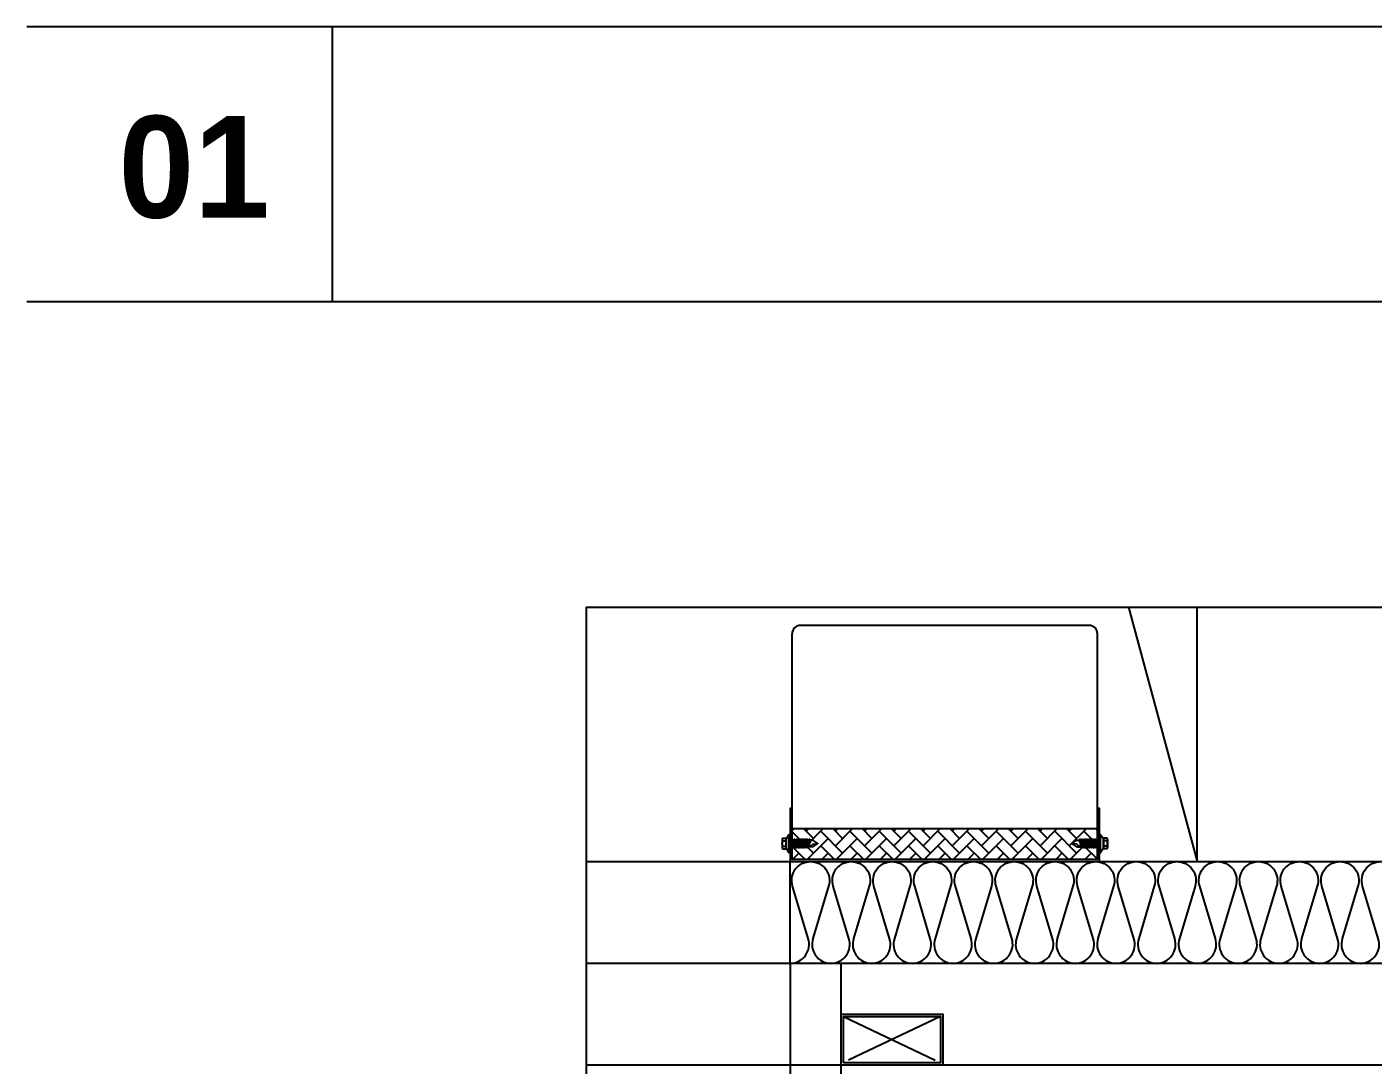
# Model space of a CAD drawing. Extents: x 300 to 49993, y 307 to 8617.
# Drawn here: x 25500 to 26823, y 6667 to 7687 of the extents above; entities that cross this region are included whole.
import ezdxf
from ezdxf.enums import TextEntityAlignment as Align

# ---------------------------------------------------------------- set-up
doc = ezdxf.new("R2010")
doc.units = 0
doc.header["$LTSCALE"] = 400
doc.header["$MEASUREMENT"] = 0
doc.linetypes.add('CEN', pattern=[62, 60, -1, 0, -1])
doc.linetypes.add('HID', pattern=[0.5, 0.25, -0.25])
for name, color, linetype in [('$RECOVER_210316183841-0', 7, 'CONTINUOUS'), ('0-LIN3', 8, 'CONTINUOUS'), ('0-PATT', 252, 'CONTINUOUS'), ('0OPEN', 1, 'HID'), ('0PANL', 6, 'CONTINUOUS'), ('0STL', 3, 'CONTINUOUS'), ('A-INSUL', 8, 'CONTINUOUS'), ('A-PK', 6, 'CONTINUOUS'), ('CEN', 1, 'CEN'), ('ELE2', 4, 'CONTINUOUS'), ('HAT', 5, 'CONTINUOUS'), ('sdim', 4, 'CONTINUOUS'), ('TEXT', 3, 'CONTINUOUS')]:
    doc.layers.add(name, color=color, linetype=linetype)
doc.layers.add('K', color=161, linetype='CONTINUOUS', plot=False)
doc.styles.add('2020음성 1차', font='나눔고딕Bold.ttf')

# ---------------------------------------------------------------- blocks, each defined once
blk = doc.blocks.new('XR-평면도$0$$0$A$C3B9B04BD')
at = {"layer": '0OPEN'}
for p, q in [((47.7, -47.7), (2.3, 47.7)), ((47.7, 47.7), (2.3, -47.7))]:
    blk.add_line(p, q, dxfattribs=at)
at = {"layer": '0STL'}
for points in [[(0, -50), (50, -50), (50, 50), (0, 50)], [(2.3, -47.7), (47.7, -47.7), (47.7, 47.7), (2.3, 47.7)]]:
    blk.add_lwpolyline(points, close=True, dxfattribs=at)

msp = doc.modelspace()

# ---------------------------------------------------------------- hatches: boundary and pattern name
at = {"layer": '0-PATT', "ltscale": 0.002}
h = msp.add_hatch(dxfattribs=at)
h.set_pattern_fill('AR-HBONE', color=256, scale=0.1, angle=180, style=0)
h.set_pattern_definition([(225, (21397256.486, -50947816.224), (-2e-14, -14.3684097937), [30.48, -10.16]), (315, (21397249.302, -50947823.408), (-2e-14, -14.3684097937), [30.48, -10.16])])
h.paths.add_polyline_path([(26552, 6899.2), (26252, 6899.2), (26252, 6869.2), (26552, 6869.2)])

# ---------------------------------------------------------------- linework, layer by layer
at = {"layer": '0-LIN3'}
msp.add_line((26050, 6867.2), (26250, 6867.2), dxfattribs=at)
at = {"layer": '0-PATT'}
for p, q in [((26252, 6869.2), (26252, 7090.9)), ((26543.7, 7099.2), (26260.3, 7099.2)), ((26552, 6869.2), (26552, 7090.9)), ((26552, 6899.2), (26252, 6899.2)), ((26242, 6889), (26242, 6880.9)), ((26242.5, 6890.2), (26246.2, 6890.2)), ((26242.5, 6887.7), (26246.2, 6887.7)), ((26242.5, 6882.2), (26246.2, 6882.2)), ((26242.5, 6879.7), (26246.2, 6879.7)), ((26246.2, 6890.2), (26246.2, 6879.7)), ((26252.4, 6889.1), (26250, 6883.2)), ((26251.6, 6888.1), (26250, 6888.1)), ((26250.8, 6881.8), (26250, 6881.8)), ((26254.2, 6889.1), (26250.8, 6880.8)), ((26254.2, 6889.1), (26250.8, 6880.8)), ((26252.6, 6881.8), (26251.6, 6881.8)), ((26253.4, 6888.1), (26252.4, 6888.1)), ((26256.1, 6889.1), (26252.6, 6880.8)), ((26256.1, 6889.1), (26252.6, 6880.8)), ((26254.5, 6881.8), (26253.5, 6881.8)), ((26255.3, 6888.1), (26254.2, 6888.1)), ((26257.9, 6889.1), (26254.5, 6880.8)), ((26257.9, 6889.1), (26254.5, 6880.8)), ((26256.3, 6881.8), (26255.3, 6881.8)), ((26257.1, 6888.1), (26256.1, 6888.1)), ((26259.7, 6889.1), (26256.3, 6880.8)), ((26259.7, 6889.1), (26256.3, 6880.8)), ((26258.1, 6881.8), (26257.1, 6881.8)), ((26258.9, 6888.1), (26257.9, 6888.1)), ((26261.6, 6889.1), (26258.1, 6880.8)), ((26261.6, 6889.1), (26258.1, 6880.8)), ((26260, 6881.8), (26259, 6881.8)), ((26260.8, 6888.1), (26259.7, 6888.1)), ((26263.4, 6889.1), (26260, 6880.8)), ((26263.4, 6889.1), (26260, 6880.8)), ((26261.8, 6881.8), (26260.8, 6881.8)), ((26262.6, 6888.1), (26261.6, 6888.1)), ((26265.2, 6889.1), (26261.8, 6880.8)), ((26265.2, 6889.1), (26261.8, 6880.8)), ((26263.6, 6881.8), (26262.6, 6881.8)), ((26264.4, 6888.1), (26263.4, 6888.1)), ((26267.1, 6889.1), (26263.6, 6880.8)), ((26267.1, 6889.1), (26263.6, 6880.8)), ((26265.5, 6881.8), (26264.5, 6881.8)), ((26266.3, 6888.1), (26265.2, 6888.1)), ((26268.9, 6889.1), (26265.5, 6880.8)), ((26268.9, 6889.1), (26265.5, 6880.8)), ((26267.3, 6881.8), (26266.3, 6881.8)), ((26268.1, 6888.1), (26267.1, 6888.1)), ((26268.6, 6883.8), (26267.3, 6880.8)), ((26268.6, 6883.8), (26267.3, 6880.8)), ((26272.4, 6881.8), (26268.1, 6881.8)), ((26272.4, 6888.1), (26268.9, 6888.1)), ((26531.6, 6888.1), (26535.1, 6888.1)), ((26531.6, 6881.8), (26535.9, 6881.8)), ((26535.1, 6889.1), (26538.5, 6880.8)), ((26535.1, 6889.1), (26538.5, 6880.8)), ((26535.4, 6883.8), (26536.7, 6880.8)), ((26535.4, 6883.8), (26536.7, 6880.8)), ((26535.9, 6888.1), (26536.9, 6888.1)), ((26536.7, 6881.8), (26537.7, 6881.8)), ((26536.9, 6889.1), (26540.4, 6880.8)), ((26536.9, 6889.1), (26540.4, 6880.8)), ((26537.7, 6888.1), (26538.8, 6888.1)), ((26538.5, 6881.8), (26539.5, 6881.8)), ((26538.8, 6889.1), (26542.2, 6880.8)), ((26538.8, 6889.1), (26542.2, 6880.8)), ((26539.6, 6888.1), (26540.6, 6888.1)), ((26540.4, 6881.8), (26541.4, 6881.8)), ((26540.6, 6889.1), (26544, 6880.8)), ((26540.6, 6889.1), (26544, 6880.8)), ((26541.4, 6888.1), (26542.4, 6888.1)), ((26542.2, 6881.8), (26543.2, 6881.8)), ((26542.4, 6889.1), (26545.9, 6880.8)), ((26542.4, 6889.1), (26545.9, 6880.8)), ((26543.2, 6888.1), (26544.3, 6888.1)), ((26544, 6881.8), (26545, 6881.8)), ((26544.3, 6889.1), (26547.7, 6880.8)), ((26544.3, 6889.1), (26547.7, 6880.8)), ((26545.1, 6888.1), (26546.1, 6888.1)), ((26545.9, 6881.8), (26546.9, 6881.8)), ((26546.1, 6889.1), (26549.5, 6880.8)), ((26546.1, 6889.1), (26549.5, 6880.8)), ((26546.9, 6888.1), (26547.9, 6888.1)), ((26547.7, 6881.8), (26548.7, 6881.8)), ((26547.9, 6889.1), (26551.4, 6880.8)), ((26547.9, 6889.1), (26551.4, 6880.8)), ((26548.7, 6888.1), (26549.8, 6888.1)), ((26549.5, 6881.8), (26550.5, 6881.8)), ((26549.8, 6889.1), (26553.2, 6880.8)), ((26549.8, 6889.1), (26553.2, 6880.8)), ((26550.6, 6888.1), (26551.6, 6888.1)), ((26551.4, 6881.8), (26552.4, 6881.8)), ((26551.6, 6889.1), (26554, 6883.2)), ((26552.4, 6888.1), (26554, 6888.1)), ((26553.2, 6881.8), (26554, 6881.8)), ((26557.8, 6890.2), (26557.8, 6879.7)), ((26561.5, 6890.2), (26557.8, 6890.2)), ((26561.5, 6887.7), (26557.8, 6887.7)), ((26561.5, 6882.2), (26557.8, 6882.2)), ((26561.5, 6879.7), (26557.8, 6879.7)), ((26562, 6889), (26562, 6880.9))]:
    msp.add_line(p, q, dxfattribs=at)
at = {"layer": '0-PATT', "ltscale": 0.002}
msp.add_lwpolyline([(26252, 6919.2), (26250, 6919.2), (26250, 6867.2), (26554, 6867.2), (26554, 6919.2), (26552, 6919.2), (26552, 6869.2), (26252, 6869.2)], close=True, dxfattribs=at)
at = {"layer": '0-PATT'}
for points in [[(26246.2, 6880.6), (26246.2, 6889.2), (26249.2, 6893.9), (26249.2, 6875.9)], [(26249.2, 6875.9), (26249.2, 6893.9), (26250, 6893.9), (26250, 6875.9)], [(26554.8, 6875.9), (26554.8, 6893.9), (26554, 6893.9), (26554, 6875.9)], [(26557.8, 6880.6), (26557.8, 6889.2), (26554.8, 6893.9), (26554.8, 6875.9)], [(26250.8, 6880.8), (26251.6, 6881.8), (26254.2, 6888.1), (26254.2, 6889.1), (26253.4, 6888.1), (26250.8, 6881.8)], [(26252.6, 6880.8), (26253.5, 6881.8), (26256.1, 6888.1), (26256.1, 6889.1), (26255.3, 6888.1), (26252.6, 6881.8)], [(26254.5, 6880.8), (26255.3, 6881.8), (26257.9, 6888.1), (26257.9, 6889.1), (26257.1, 6888.1), (26254.5, 6881.8)], [(26256.3, 6880.8), (26257.1, 6881.8), (26259.7, 6888.1), (26259.7, 6889.1), (26258.9, 6888.1), (26256.3, 6881.8)], [(26258.1, 6880.8), (26259, 6881.8), (26261.6, 6888.1), (26261.6, 6889.1), (26260.8, 6888.1), (26258.1, 6881.8)], [(26260, 6880.8), (26260.8, 6881.8), (26263.4, 6888.1), (26263.4, 6889.1), (26262.6, 6888.1), (26260, 6881.8)], [(26261.8, 6880.8), (26262.6, 6881.8), (26265.2, 6888.1), (26265.2, 6889.1), (26264.4, 6888.1), (26261.8, 6881.8)], [(26263.6, 6880.8), (26264.5, 6881.8), (26267.1, 6888.1), (26267.1, 6889.1), (26266.3, 6888.1), (26263.6, 6881.8)], [(26265.5, 6880.8), (26266.3, 6881.8), (26268.9, 6888.1), (26268.9, 6889.1), (26268.1, 6888.1), (26265.5, 6881.8)], [(26267.3, 6880.8), (26268.1, 6881.8), (26268.6, 6882.8), (26268.6, 6883.8), (26267.7, 6882.8), (26267.3, 6881.8)], [(26538.5, 6880.8), (26537.7, 6881.8), (26535.1, 6888.1), (26535.1, 6889.1), (26535.9, 6888.1), (26538.5, 6881.8)], [(26536.7, 6880.8), (26535.9, 6881.8), (26535.4, 6882.8), (26535.4, 6883.8), (26536.3, 6882.8), (26536.7, 6881.8)], [(26540.4, 6880.8), (26539.5, 6881.8), (26536.9, 6888.1), (26536.9, 6889.1), (26537.7, 6888.1), (26540.4, 6881.8)], [(26542.2, 6880.8), (26541.4, 6881.8), (26538.8, 6888.1), (26538.8, 6889.1), (26539.6, 6888.1), (26542.2, 6881.8)], [(26544, 6880.8), (26543.2, 6881.8), (26540.6, 6888.1), (26540.6, 6889.1), (26541.4, 6888.1), (26544, 6881.8)], [(26545.9, 6880.8), (26545, 6881.8), (26542.4, 6888.1), (26542.4, 6889.1), (26543.2, 6888.1), (26545.9, 6881.8)], [(26547.7, 6880.8), (26546.9, 6881.8), (26544.3, 6888.1), (26544.3, 6889.1), (26545.1, 6888.1), (26547.7, 6881.8)], [(26549.5, 6880.8), (26548.7, 6881.8), (26546.1, 6888.1), (26546.1, 6889.1), (26546.9, 6888.1), (26549.5, 6881.8)], [(26551.4, 6880.8), (26550.5, 6881.8), (26547.9, 6888.1), (26547.9, 6889.1), (26548.7, 6888.1), (26551.4, 6881.8)], [(26553.2, 6880.8), (26552.4, 6881.8), (26549.8, 6888.1), (26549.8, 6889.1), (26550.6, 6888.1), (26553.2, 6881.8)]]:
    msp.add_lwpolyline(points, close=True, dxfattribs=at)
for points in [[(26552, 6899.2), (26552, 6869.2), (26252, 6869.2), (26252, 6899.2)], [(26250, 6882.3), (26252.4, 6888.1), (26252.4, 6889.1), (26251.6, 6888.1), (26250, 6884.2)], [(26250.4, 6881.8), (26250.8, 6880.8), (26250, 6881.8)], [(26252.2, 6881.8), (26252.6, 6880.8), (26251.8, 6881.8)], [(26252.8, 6888.1), (26252.4, 6889.1), (26253.2, 6888.1)], [(26254.1, 6881.8), (26254.5, 6880.8), (26253.7, 6881.8)], [(26254.6, 6888.1), (26254.2, 6889.1), (26255, 6888.1)], [(26254.6, 6888.1), (26254.2, 6889.1), (26255, 6888.1)], [(26255.9, 6881.8), (26256.3, 6880.8), (26255.5, 6881.8)], [(26256.5, 6888.1), (26256.1, 6889.1), (26256.9, 6888.1)], [(26256.5, 6888.1), (26256.1, 6889.1), (26256.9, 6888.1)], [(26257.7, 6881.8), (26258.1, 6880.8), (26257.3, 6881.8)], [(26258.3, 6888.1), (26257.9, 6889.1), (26258.7, 6888.1)], [(26258.3, 6888.1), (26257.9, 6889.1), (26258.7, 6888.1)], [(26259.6, 6881.8), (26260, 6880.8), (26259.2, 6881.8)], [(26260.1, 6888.1), (26259.7, 6889.1), (26260.5, 6888.1)], [(26260.1, 6888.1), (26259.7, 6889.1), (26260.5, 6888.1)], [(26261.4, 6881.8), (26261.8, 6880.8), (26261, 6881.8)], [(26262, 6888.1), (26261.6, 6889.1), (26262.4, 6888.1)], [(26262, 6888.1), (26261.6, 6889.1), (26262.4, 6888.1)], [(26263.2, 6881.8), (26263.6, 6880.8), (26262.8, 6881.8)], [(26263.8, 6888.1), (26263.4, 6889.1), (26264.2, 6888.1)], [(26263.8, 6888.1), (26263.4, 6889.1), (26264.2, 6888.1)], [(26265.1, 6881.8), (26265.5, 6880.8), (26264.7, 6881.8)], [(26265.6, 6888.1), (26265.2, 6889.1), (26266, 6888.1)], [(26265.6, 6888.1), (26265.2, 6889.1), (26266, 6888.1)], [(26266.9, 6881.8), (26267.3, 6880.8), (26266.5, 6881.8)], [(26267.5, 6888.1), (26267.1, 6889.1), (26267.9, 6888.1)], [(26267.5, 6888.1), (26267.1, 6889.1), (26267.9, 6888.1)], [(26270.3, 6888.1), (26268.5, 6883.8), (26269.7, 6881.8), (26272.2, 6884.2), (26277.2, 6884.9)], [(26269.3, 6888.1), (26268.9, 6889.1), (26269.7, 6888.1)], [(26269.3, 6888.1), (26268.9, 6889.1), (26269.7, 6888.1)], [(26272.4, 6881.8), (26277.2, 6884.9), (26272.4, 6888.1)], [(26533.7, 6888.1), (26535.5, 6883.8), (26534.3, 6881.8), (26531.8, 6884.2), (26526.8, 6884.9)], [(26531.6, 6881.8), (26526.8, 6884.9), (26531.6, 6888.1)], [(26534.7, 6888.1), (26535.1, 6889.1), (26534.3, 6888.1)], [(26534.7, 6888.1), (26535.1, 6889.1), (26534.3, 6888.1)], [(26536.5, 6888.1), (26536.9, 6889.1), (26536.1, 6888.1)], [(26536.5, 6888.1), (26536.9, 6889.1), (26536.1, 6888.1)], [(26537.1, 6881.8), (26536.7, 6880.8), (26537.5, 6881.8)], [(26538.4, 6888.1), (26538.8, 6889.1), (26538, 6888.1)], [(26538.4, 6888.1), (26538.8, 6889.1), (26538, 6888.1)], [(26538.9, 6881.8), (26538.5, 6880.8), (26539.3, 6881.8)], [(26540.2, 6888.1), (26540.6, 6889.1), (26539.8, 6888.1)], [(26540.2, 6888.1), (26540.6, 6889.1), (26539.8, 6888.1)], [(26540.8, 6881.8), (26540.4, 6880.8), (26541.2, 6881.8)], [(26542, 6888.1), (26542.4, 6889.1), (26541.6, 6888.1)], [(26542, 6888.1), (26542.4, 6889.1), (26541.6, 6888.1)], [(26542.6, 6881.8), (26542.2, 6880.8), (26543, 6881.8)], [(26543.9, 6888.1), (26544.3, 6889.1), (26543.5, 6888.1)], [(26543.9, 6888.1), (26544.3, 6889.1), (26543.5, 6888.1)], [(26544.4, 6881.8), (26544, 6880.8), (26544.8, 6881.8)], [(26545.7, 6888.1), (26546.1, 6889.1), (26545.3, 6888.1)], [(26545.7, 6888.1), (26546.1, 6889.1), (26545.3, 6888.1)], [(26546.3, 6881.8), (26545.9, 6880.8), (26546.7, 6881.8)], [(26547.5, 6888.1), (26547.9, 6889.1), (26547.1, 6888.1)], [(26547.5, 6888.1), (26547.9, 6889.1), (26547.1, 6888.1)], [(26548.1, 6881.8), (26547.7, 6880.8), (26548.5, 6881.8)], [(26549.4, 6888.1), (26549.8, 6889.1), (26549, 6888.1)], [(26549.4, 6888.1), (26549.8, 6889.1), (26549, 6888.1)], [(26549.9, 6881.8), (26549.5, 6880.8), (26550.3, 6881.8)], [(26551.2, 6888.1), (26551.6, 6889.1), (26550.8, 6888.1)], [(26551.8, 6881.8), (26551.4, 6880.8), (26552.2, 6881.8)], [(26554, 6882.3), (26551.6, 6888.1), (26551.6, 6889.1), (26552.4, 6888.1), (26554, 6884.2)], [(26553.6, 6881.8), (26553.2, 6880.8), (26554, 6881.8)]]:
    msp.add_lwpolyline(points, dxfattribs=at)
for centre, radius, start, end in [((26260.3, 7090.9), 8.33, 90, 180), ((26543.7, 7090.9), 8.33, 0, 90), ((26243.9, 6888.9), 1.86, 136.9662, 223.0338), ((26249.6, 6884.9), 7.61, 159.1195, 200.8805), ((26243.9, 6881), 1.86, 136.9662, 223.0338), ((26560.1, 6888.9), 1.86, 316.9662, 43.0338), ((26554.4, 6884.9), 7.61, 339.1195, 20.8805), ((26560.1, 6881), 1.86, 316.9662, 43.0338)]:
    msp.add_arc(centre, radius, start, end, dxfattribs=at)
at = {"layer": '0PANL'}
msp.add_lwpolyline([(27350, 6767.2), (26250, 6767.2), (26250, 6867.2), (27350, 6867.2)], dxfattribs=at)
msp.add_lwpolyline([(26300, 6767.2), (26250, 6767.2), (26250, 6317.2), (26300, 6317.2)], close=True, dxfattribs=at)
at = {"layer": 'A-INSUL'}
msp.add_lwpolyline([(26250, 6767.2, 0.509267), (26250, 6767.2, 0.509267), (26267.7, 6791.5), (26252.4, 6843, -0.509267), (26270, 6867.2, -0.509267), (26287.7, 6843), (26272.4, 6791.5, 0.509267), (26290, 6767.2, 0.509267), (26307.7, 6791.5), (26292.4, 6843, -0.509267), (26310, 6867.2, -0.509267), (26327.7, 6843), (26312.4, 6791.5, 0.509267), (26330, 6767.2, 0.509267), (26347.7, 6791.5), (26332.4, 6843, -0.509267), (26350.1, 6867.2, -0.509267), (26367.7, 6843), (26352.4, 6791.5, 0.509267), (26370.1, 6767.2, 0.509267), (26387.7, 6791.5), (26372.4, 6843, -0.509267), (26390.1, 6867.2, -0.509267), (26407.7, 6843), (26392.4, 6791.5, 0.509267), (26410.1, 6767.2, 0.509267), (26427.8, 6791.5), (26412.4, 6843, -0.509267), (26430.1, 6867.2, -0.509267), (26447.8, 6843), (26432.4, 6791.5, 0.509267), (26450.1, 6767.2, 0.509267), (26467.8, 6791.5), (26452.5, 6843, -0.509267), (26470.1, 6867.2, -0.509267), (26487.8, 6843), (26472.5, 6791.5, 0.509267), (26490.1, 6767.2, 0.509267), (26507.8, 6791.5), (26492.5, 6843, -0.509267), (26510.1, 6867.2, -0.509267), (26527.8, 6843), (26512.5, 6791.5, 0.509267), (26530.1, 6767.2, 0.509267), (26547.8, 6791.5), (26532.5, 6843, -0.509267), (26550.2, 6867.2, -0.509267), (26567.8, 6843), (26552.5, 6791.5, 0.509267), (26570.2, 6767.2, 0.509267), (26587.8, 6791.5), (26572.5, 6843, -0.509267), (26590.2, 6867.2, -0.509267), (26607.8, 6843), (26592.5, 6791.5, 0.509267), (26610.2, 6767.2, 0.509267), (26627.9, 6791.5), (26612.5, 6843, -0.509267), (26630.2, 6867.2, -0.509267), (26647.9, 6843), (26632.5, 6791.5, 0.509267), (26650.2, 6767.2, 0.509267), (26667.9, 6791.5), (26652.6, 6843, -0.509267), (26670.2, 6867.2, -0.509267), (26687.9, 6843), (26672.6, 6791.5, 0.509267), (26690.2, 6767.2, 0.509267), (26707.9, 6791.5), (26692.6, 6843, -0.509267), (26710.2, 6867.2, -0.509267), (26727.9, 6843), (26712.6, 6791.5, 0.509267), (26730.2, 6767.2, 0.509267), (26747.9, 6791.5), (26732.6, 6843, -0.509267), (26750.3, 6867.2, -0.509267), (26767.9, 6843), (26752.6, 6791.5, 0.509267), (26770.3, 6767.2, 0.509267), (26787.9, 6791.5), (26772.6, 6843, -0.509267), (26790.3, 6867.2, -0.509267), (26807.9, 6843), (26792.6, 6791.5, 0.509267), (26810.3, 6767.2, 0.509267), (26828, 6791.5), (26812.6, 6843, -0.509267), (26830.3, 6867.2, -0.509267)], format="xyb", dxfattribs=at)
at = {"layer": 'A-PK', "color": 8}
msp.add_line((26582.6, 7117.2), (26650, 6867.2), dxfattribs=at)
msp.add_lwpolyline([(26050, 6867.2), (26650, 6867.2), (26650, 7117.2)], dxfattribs=at)
at = {"layer": 'CEN'}
msp.add_line((27650, 6767.2), (26050, 6767.2), dxfattribs=at)
at = {"layer": 'ELE2'}
msp.add_line((25800, 7687.2), (25800, 7417.2), dxfattribs=at)
at = {"layer": 'HAT'}
msp.add_line((26950, 6667.2), (26050, 6667.2), dxfattribs=at)
at = {"layer": 'K', "ltscale": 10}
msp.add_lwpolyline([(27650, 5517.2), (26050, 5517.2), (26050, 7117.2), (27650, 7117.2)], close=True, dxfattribs=at)
at = {"layer": 'sdim'}
for points in [[(36142.4, 7687.2), (25500, 7687.2)], [(36142.4, 7417.2), (25500, 7417.2)]]:
    msp.add_lwpolyline(points, dxfattribs=at)

# ---------------------------------------------------------------- block references
at = {"layer": '$RECOVER_210316183841-0', "xscale": -1, "rotation": 270}
msp.add_blockref('XR-평면도$0$$0$A$C3B9B04BD', (26350, 6667.2), dxfattribs=at)

# ---------------------------------------------------------------- texts
at = {"layer": 'TEXT', "color": 2, "style": '2020음성 1차'}
msp.add_text('01', height=100, dxfattribs=at).set_placement((25590, 7549.8), align=Align.MIDDLE_LEFT)

doc.saveas('drawing.dxf')
